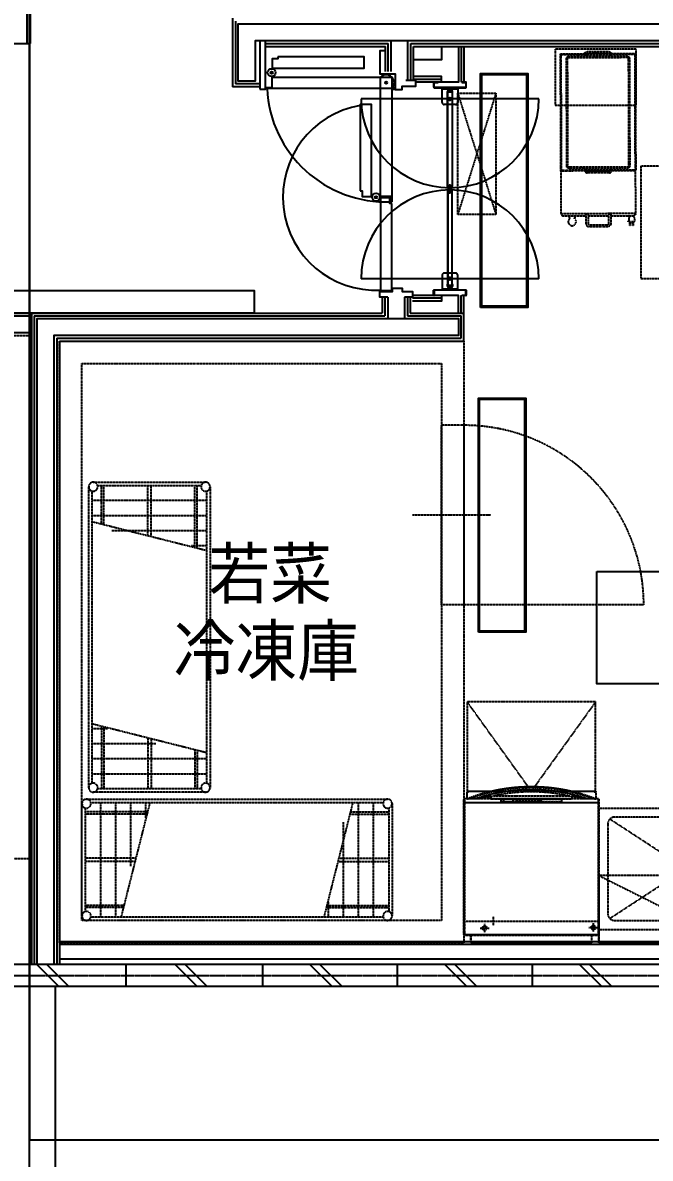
# Model space of a CAD drawing. Header units: millimetres. Extents: x 0 to 84100, y 0 to 59400.
# Drawn here: x 27934 to 30726, y 16761 to 21818 of the extents above; entities that cross this region are included whole.
import ezdxf
from ezdxf.enums import TextEntityAlignment as Align

# ---------------------------------------------------------------- set-up
doc = ezdxf.new("R2010")
doc.units = ezdxf.units.MM
doc.header["$LTSCALE"] = 0.2
doc.linetypes.add('CENTER', pattern=[50.8, 31.75, -6.35, 6.35, -6.35])
doc.linetypes.add('HIDDEN', pattern=[9.525, 6.35, -3.175])
doc.layers.get('Defpoints').update_dxf_attribs({"color": 5})
for name, color, linetype in [('A_什器', 9, 'HIDDEN'), ('A_室名', 8, 'Continuous'), ('A_建築', 8, 'Continuous')]:
    doc.layers.add(name, color=color, linetype=linetype)
doc.layers.add('A_通芯', color=8, linetype='CENTER', plot=False)
doc.styles.get("Standard").update_dxf_attribs({"font": 'simplex.shx', "width": 0.8, "bigfont": 'extfont2.shx'})

msp = doc.modelspace()

# ---------------------------------------------------------------- linework, layer by layer
at = {"layer": 'A_什器'}
for p, q in [((30663.76, 21700), (30303.76, 21700)), ((30303.76, 21700), (30303.76, 21450)), ((30663.76, 21450), (30663.76, 21700)), ((30326.94, 21679.22), (30433.43, 21679.55)), ((30328.6, 21157.2), (30326.94, 21679.22)), ((30329.95, 21676.24), (30433.44, 21676.56)), ((30331.59, 21160.22), (30329.95, 21676.24)), ((30353.49, 21660.81), (30354.99, 21663.31)), ((30353.5, 21657.8), (30353.49, 21660.81)), ((30355.02, 21178.8), (30353.5, 21657.8)), ((30354.99, 21663.31), (30356.48, 21665.31)), ((30356.48, 21665.31), (30358.98, 21667.32)), ((30358.5, 21659.83), (30360, 21661.83)), ((30358.5, 21657.82), (30358.5, 21659.83)), ((30360.02, 21178.81), (30358.5, 21657.82)), ((30358.98, 21667.32), (30361.98, 21667.83)), ((30360, 21661.83), (30361.49, 21662.83)), ((30361.49, 21662.83), (30363.49, 21662.83)), ((30361.98, 21667.83), (30363.47, 21667.83)), ((30363.47, 21667.83), (30623.45, 21668.66)), ((30363.49, 21662.83), (30623.47, 21663.66)), ((30433.43, 21681.06), (30434.91, 21683.57)), ((30433.44, 21678.06), (30433.43, 21681.06)), ((30433.47, 21668.06), (30433.44, 21678.06)), ((30434.91, 21683.57), (30436.42, 21685.57)), ((30436.42, 21685.57), (30438.91, 21687.57)), ((30439.42, 21681.58), (30438.43, 21680.07)), ((30438.43, 21680.07), (30438.44, 21678.07)), ((30438.43, 21679.57), (30547.92, 21679.92)), ((30438.44, 21678.07), (30438.47, 21668.07)), ((30438.44, 21676.58), (30548.43, 21676.93)), ((30438.91, 21687.57), (30441.9, 21688.09)), ((30441.43, 21682.58), (30439.42, 21681.58)), ((30443.42, 21683.09), (30441.43, 21682.58)), ((30441.9, 21688.09), (30443.41, 21688.09)), ((30543.39, 21688.41), (30443.41, 21688.09)), ((30543.41, 21683.41), (30443.42, 21683.09)), ((30543.39, 21688.41), (30545.89, 21687.91)), ((30544.9, 21683.41), (30543.41, 21683.41)), ((30546.41, 21682.41), (30544.9, 21683.41)), ((30545.89, 21687.91), (30548.4, 21686.93)), ((30547.92, 21680.42), (30546.41, 21682.41)), ((30548.42, 21678.42), (30547.92, 21680.42)), ((30548.4, 21686.93), (30550.9, 21684.93)), ((30548.46, 21668.42), (30548.42, 21678.42)), ((30550.9, 21684.93), (30552.4, 21682.93)), ((30552.4, 21682.93), (30552.92, 21679.93)), ((30552.92, 21679.93), (30659.9, 21680.27)), ((30552.92, 21679.93), (30553.42, 21678.44)), ((30553.42, 21678.44), (30553.46, 21668.44)), ((30553.43, 21676.94), (30656.92, 21677.27)), ((30623.45, 21668.66), (30625.95, 21668.17)), ((30623.47, 21663.66), (30625.47, 21663.16)), ((30625.47, 21663.16), (30626.96, 21662.18)), ((30625.95, 21668.17), (30628.44, 21667.18)), ((30626.96, 21662.18), (30627.97, 21660.68)), ((30627.97, 21660.68), (30628.47, 21658.67)), ((30628.44, 21667.18), (30630.95, 21665.19)), ((30628.47, 21658.67), (30629.99, 21179.67)), ((30630.95, 21665.19), (30632.46, 21663.19)), ((30632.46, 21663.19), (30632.98, 21660.2)), ((30632.98, 21660.2), (30633.47, 21658.69)), ((30633.47, 21658.69), (30634.99, 21179.69)), ((30656.92, 21677.27), (30658.56, 21161.25)), ((30659.9, 21680.27), (30661.56, 21158.26)), ((29869.43, 21503.88), (30039.43, 21503.88)), ((29869.43, 20963.88), (29869.43, 21503.88)), ((29869.43, 21503.88), (30039.43, 20963.88)), ((30039.43, 21503.88), (29869.43, 20963.88)), ((30039.43, 21503.88), (30039.43, 20963.88)), ((30303.76, 21450), (30663.76, 21450)), ((30435.09, 21157.54), (30328.6, 21157.2)), ((30329.7, 20968.72), (30329.1, 21157.2)), ((30435.08, 21160.54), (30331.59, 21160.22)), ((30355.03, 21177.29), (30355.02, 21178.8)), ((30355.54, 21174.79), (30355.03, 21177.29)), ((30357.04, 21172.29), (30355.54, 21174.79)), ((30359.55, 21170.31), (30357.04, 21172.29)), ((30362.05, 21169.31), (30359.55, 21170.31)), ((30360.03, 21177.3), (30360.02, 21178.81)), ((30361.04, 21175.31), (30360.03, 21177.3)), ((30363.04, 21174.31), (30361.04, 21175.31)), ((30365.06, 21168.83), (30362.05, 21169.31)), ((30365.04, 21173.83), (30363.04, 21174.31)), ((30625.02, 21174.65), (30365.04, 21173.83)), ((30625.04, 21169.65), (30365.06, 21168.83)), ((30435.05, 21169.05), (30435.08, 21159.05)), ((30435.08, 21159.05), (30435.09, 21156.55)), ((30435.09, 21156.55), (30436.6, 21153.55)), ((30436.6, 21153.55), (30438.11, 21151.56)), ((30438.11, 21151.56), (30440.62, 21150.06)), ((30440.09, 21159.06), (30440.05, 21169.07)), ((30550.07, 21160.91), (30440.08, 21160.56)), ((30440.09, 21157.56), (30440.09, 21159.06)), ((30549.57, 21157.9), (30440.09, 21157.56)), ((30441.09, 21155.56), (30440.09, 21157.56)), ((30440.62, 21150.06), (30443.61, 21149.07)), ((30443.1, 21154.58), (30441.09, 21155.56)), ((30445.1, 21154.08), (30443.1, 21154.58)), ((30443.61, 21149.07), (30445.12, 21149.08)), ((30545.09, 21154.4), (30445.1, 21154.08)), ((30545.1, 21149.4), (30445.12, 21149.08)), ((30546.58, 21154.9), (30545.09, 21154.4)), ((30545.1, 21149.4), (30547.6, 21149.91)), ((30548.09, 21155.9), (30546.58, 21154.9)), ((30547.6, 21149.91), (30550.1, 21150.91)), ((30549.58, 21157.42), (30548.09, 21155.9)), ((30550.07, 21159.41), (30549.58, 21157.42)), ((30550.04, 21169.41), (30550.07, 21159.41)), ((30550.1, 21150.91), (30552.59, 21152.91)), ((30552.59, 21152.91), (30554.08, 21155.42)), ((30554.08, 21155.42), (30554.58, 21157.92)), ((30554.58, 21157.92), (30555.07, 21159.43)), ((30661.56, 21158.26), (30554.58, 21157.92)), ((30555.07, 21159.43), (30555.04, 21169.43)), ((30658.56, 21161.25), (30555.07, 21160.93)), ((30626.51, 21175.15), (30625.02, 21174.65)), ((30626.03, 21169.66), (30625.04, 21169.65)), ((30629.03, 21170.66), (30626.03, 21169.66)), ((30628, 21176.16), (30626.51, 21175.15)), ((30629.51, 21177.66), (30628, 21176.16)), ((30631.52, 21172.17), (30629.03, 21170.66)), ((30629.99, 21179.67), (30629.51, 21177.66)), ((30633.01, 21174.18), (30631.52, 21172.17)), ((30634.51, 21177.18), (30633.01, 21174.18)), ((30634.99, 21179.69), (30634.51, 21177.18)), ((30661.67, 20969.77), (30661.07, 21158.26)), ((31084.03, 21178.28), (30684.03, 21178.28)), ((30684.03, 21178.28), (30684.03, 20678.28)), ((30039.43, 20963.88), (29869.43, 20963.88)), ((30330.7, 20968.72), (30329.7, 20968.72)), ((30330.72, 20964.22), (30330.7, 20968.72)), ((30330.72, 20964.22), (30331.23, 20961.72)), ((30331.23, 20961.72), (30332.73, 20959.73)), ((30332.73, 20959.73), (30335.23, 20958.23)), ((30335.2, 20968.23), (30656.17, 20969.25)), ((30335.23, 20958.23), (30338.73, 20957.25)), ((30338.73, 20957.25), (30340.74, 20957.26)), ((30340.24, 20957.25), (30441.23, 20957.57)), ((30361.8, 20936.31), (30361.31, 20932.32)), ((30363.28, 20939.82), (30361.8, 20936.31)), ((30365.27, 20942.83), (30363.28, 20939.82)), ((30370.24, 20953.84), (30365.24, 20953.83)), ((30365.24, 20953.83), (30365.25, 20948.83)), ((30365.25, 20948.83), (30367.25, 20948.83)), ((30367.77, 20945.34), (30365.27, 20942.83)), ((30367.25, 20948.83), (30367.77, 20945.34)), ((30370.23, 20957.35), (30370.24, 20953.84)), ((30386.72, 20957.4), (30386.74, 20953.89)), ((30391.74, 20953.91), (30386.74, 20953.89)), ((30390.26, 20948.9), (30389.26, 20945.41)), ((30392.27, 20942.42), (30389.26, 20945.41)), ((30390.26, 20948.9), (30391.75, 20948.91)), ((30391.75, 20948.91), (30391.74, 20953.91)), ((30394.28, 20939.42), (30392.27, 20942.42)), ((30395.8, 20935.93), (30394.28, 20939.42)), ((30441.69, 20965.08), (30441.21, 20963.06)), ((30441.35, 20920.07), (30441.21, 20963.06)), ((30444.19, 20966.08), (30441.69, 20965.08)), ((30447.19, 20966.09), (30444.19, 20966.08)), ((30449.2, 20964.6), (30447.19, 20966.09)), ((30450.21, 20963.09), (30449.2, 20964.6)), ((30450.21, 20963.09), (30450.34, 20920.1)), ((30450.22, 20957.6), (30541.21, 20957.89)), ((30541.2, 20963.38), (30541.69, 20964.89)), ((30541.33, 20920.39), (30541.2, 20963.38)), ((30541.69, 20964.89), (30543.69, 20966.39)), ((30543.69, 20966.39), (30546.69, 20966.4)), ((30546.69, 20966.4), (30549.18, 20965.42)), ((30549.18, 20965.42), (30550.19, 20963.41)), ((30550.19, 20963.41), (30550.33, 20920.41)), ((30550.21, 20957.92), (30651.2, 20958.24)), ((30630.76, 20936.68), (30628.77, 20935.67)), ((30631.7, 20957.68), (30630.7, 20958.18)), ((30631.23, 20948.68), (30630.74, 20944.67)), ((30630.74, 20944.67), (30630.76, 20936.68)), ((30633.71, 20955.18), (30631.23, 20948.68)), ((30632.21, 20957.68), (30631.7, 20957.68)), ((30632.21, 20957.68), (30633.2, 20957.68)), ((30633.2, 20957.68), (30633.7, 20956.68)), ((30633.7, 20956.68), (30633.71, 20955.18)), ((30652.69, 20958.25), (30650.7, 20958.24)), ((30652.2, 20956.23), (30652.7, 20957.24)), ((30652.2, 20955.24), (30652.2, 20956.23)), ((30652.2, 20955.24), (30654.72, 20948.75)), ((30655.7, 20959.25), (30652.69, 20958.25)), ((30652.7, 20957.24), (30653.7, 20957.75)), ((30654.69, 20957.75), (30653.7, 20957.75)), ((30655.2, 20958.25), (30654.69, 20957.75)), ((30654.72, 20948.75), (30655.74, 20944.75)), ((30655.7, 20958.74), (30655.2, 20958.25)), ((30658.19, 20960.76), (30655.7, 20959.25)), ((30655.74, 20944.75), (30655.77, 20936.76)), ((30655.77, 20936.76), (30657.26, 20935.76)), ((30659.68, 20962.77), (30658.19, 20960.76)), ((30660.68, 20965.27), (30659.68, 20962.77)), ((30660.66, 20969.77), (30661.67, 20969.77)), ((30660.68, 20965.27), (30660.66, 20969.77)), ((30361.31, 20932.32), (30361.32, 20928.81)), ((30361.32, 20928.81), (30362.34, 20924.82)), ((30362.34, 20924.82), (30363.84, 20921.82)), ((30363.84, 20921.82), (30366.35, 20918.84)), ((30366.35, 20918.84), (30369.37, 20916.35)), ((30369.37, 20916.35), (30372.86, 20914.85)), ((30372.86, 20914.85), (30376.37, 20913.87)), ((30376.37, 20913.87), (30380.37, 20913.88)), ((30380.37, 20913.88), (30383.87, 20914.89)), ((30383.87, 20914.89), (30387.36, 20916.4)), ((30387.36, 20916.4), (30390.35, 20918.41)), ((30390.35, 20918.41), (30392.84, 20921.41)), ((30392.84, 20921.41), (30394.83, 20924.92)), ((30394.83, 20924.92), (30395.82, 20928.43)), ((30396.3, 20931.93), (30395.8, 20935.93)), ((30395.82, 20928.43), (30396.3, 20931.93)), ((30441.35, 20920.07), (30441.85, 20917.07)), ((30441.85, 20917.07), (30442.86, 20914.57)), ((30442.86, 20914.57), (30445.37, 20912.08)), ((30445.37, 20912.08), (30448.37, 20910.59)), ((30448.37, 20910.59), (30451.87, 20909.6)), ((30450.34, 20920.1), (30450.85, 20919.11)), ((30450.85, 20919.11), (30452.85, 20918.11)), ((30451.87, 20909.6), (30454.88, 20909.12)), ((30452.85, 20918.11), (30454.85, 20918.12)), ((30454.85, 20918.12), (30536.84, 20918.38)), ((30536.87, 20909.38), (30454.88, 20909.12)), ((30538.34, 20918.38), (30536.84, 20918.38)), ((30539.37, 20909.88), (30536.87, 20909.38)), ((30540.33, 20919.39), (30538.34, 20918.38)), ((30542.86, 20910.89), (30539.37, 20909.88)), ((30541.33, 20920.39), (30540.33, 20919.39)), ((30545.86, 20912.4), (30542.86, 20910.89)), ((30548.35, 20914.9), (30545.86, 20912.4)), ((30549.84, 20917.41), (30548.35, 20914.9)), ((30550.33, 20920.41), (30549.84, 20917.41)), ((30628.77, 20935.67), (30628.28, 20935.16)), ((30628.28, 20935.16), (30628.28, 20934.66)), ((30628.29, 20931.67), (30628.28, 20934.66)), ((30635.78, 20931.69), (30628.29, 20931.67)), ((30635.83, 20914.69), (30635.78, 20931.69)), ((30637.34, 20914.7), (30635.83, 20914.69)), ((30648.78, 20931.73), (30637.29, 20931.7)), ((30637.29, 20931.7), (30637.34, 20914.7)), ((30648.84, 20914.74), (30648.78, 20931.73)), ((30650.33, 20914.74), (30648.84, 20914.74)), ((30657.78, 20931.76), (30650.28, 20931.74)), ((30650.28, 20931.74), (30650.33, 20914.74)), ((30657.26, 20935.76), (30657.77, 20935.26)), ((30657.77, 20935.26), (30657.77, 20934.75)), ((30657.77, 20934.75), (30657.78, 20931.76)), ((30684.03, 20678.28), (31084.03, 20678.28)), ((29797.3, 19225), (29797.3, 20025)), ((29897.31, 20025), (29797.3, 20025)), ((29897.3, 20025), (29897.3, 19225)), ((29897.31, 20025), (29897.31, 19225)), ((28227.13, 18408.35), (28227.13, 19751.35)), ((28242.13, 18430.71), (28242.13, 19731.98)), ((28247.13, 19771.35), (28747.13, 19771.35)), ((28266.5, 19756.35), (28727.77, 19756.35)), ((28284.28, 19583.63), (28284.28, 19756.35)), ((28294.28, 19580.61), (28294.28, 19756.35)), ((28489.63, 19534.34), (28489.63, 19756.35)), ((28504.63, 19529.82), (28504.63, 19756.35)), ((28699.98, 19483.55), (28699.98, 19756.35)), ((28709.98, 19480.53), (28709.98, 19756.35)), ((28752.13, 19731.98), (28752.13, 18430.71)), ((28767.13, 19751.35), (28767.13, 18408.35)), ((28752.13, 19689.35), (28242.13, 19689.35)), ((28752.13, 19622.35), (28242.13, 19622.35)), ((29668.44, 19626.26), (30016.87, 19626.26)), ((29668.45, 19626.26), (30016.89, 19626.26)), ((28242.13, 19596.35), (28752.13, 19467.81)), ((28752.13, 19555.35), (28330.02, 19555.35)), ((28752.13, 19488.35), (28684.08, 19488.35)), ((30697.31, 19225), (29797.3, 19225)), ((30482.8, 18793), (29911.8, 18793)), ((29911.8, 18793), (29911.8, 18396)), ((30197.3, 18396), (29911.8, 18793)), ((30482.8, 18793), (30197.3, 18396)), ((30482.8, 18396), (30482.8, 18793)), ((28752.13, 18566.35), (28242.13, 18694.88)), ((28242.13, 18674.35), (28310.19, 18674.35)), ((28284.28, 18682.16), (28284.28, 18406.35)), ((28294.28, 18679.15), (28294.28, 18406.35)), ((28489.63, 18632.88), (28489.63, 18406.35)), ((28504.63, 18628.35), (28504.63, 18406.35)), ((28242.13, 18607.35), (28526.25, 18607.35)), ((28699.98, 18582.08), (28699.98, 18406.35)), ((28709.98, 18579.06), (28709.98, 18406.35)), ((28242.13, 18540.35), (28752.13, 18540.35)), ((28242.13, 18473.35), (28752.13, 18473.35)), ((28214.3, 18360), (29557.3, 18360)), ((28747.13, 18391.35), (28247.13, 18391.35)), ((28727.77, 18406.35), (28266.5, 18406.35)), ((29897.3, 18344.07), (29897.3, 18360.25)), ((29897.3, 18344.07), (29897.3, 18360.25)), ((29898.72, 18361.46), (29898.73, 18361.46)), ((29898.72, 18361.46), (29898.73, 18361.46)), ((29898.73, 18361.46), (29898.81, 18361.5)), ((29898.73, 18361.46), (29898.81, 18361.5)), ((29898.81, 18361.5), (29898.9, 18361.45)), ((30495.79, 18361.5), (29898.81, 18361.5)), ((29898.81, 18361.5), (29898.9, 18361.45)), ((29910.9, 18361.5), (29898.81, 18361.5)), ((30495.7, 18361.45), (29898.9, 18361.45)), ((29898.9, 18361.45), (29898.9, 18345.67)), ((29910.9, 18394.05), (29910.9, 18394.03)), ((29910.9, 18388.29), (29910.9, 18394.03)), ((29910.9, 18388.29), (29910.9, 18394.03)), ((29910.9, 18388.29), (29912.9, 18388.29)), ((29910.9, 18361.73), (29910.9, 18388.29)), ((29910.9, 18361.5), (29910.9, 18388.29)), ((29910.9, 18361.73), (29915.8, 18361.73)), ((29910.9, 18361.5), (29910.9, 18361.73)), ((29911.8, 18396), (30482.8, 18396)), ((29912.85, 18388.31), (29912.57, 18388.29)), ((29912.85, 18395.86), (29912.85, 18396)), ((29912.85, 18396), (30025.78, 18396)), ((29912.85, 18396), (30025.78, 18396)), ((29912.85, 18395.86), (29912.85, 18388.31)), ((29912.85, 18395.86), (30025.17, 18395.86)), ((29912.9, 18388.31), (29912.85, 18388.31)), ((29912.9, 18388.29), (29912.9, 18388.31)), ((29915.8, 18362.05), (29915.8, 18363.09)), ((29915.8, 18362.05), (29915.8, 18361.5)), ((30005.95, 18371.99), (30005.74, 18371.95)), ((30005.74, 18371.96), (30005.74, 18371.96)), ((30005.74, 18371.96), (30005.74, 18371.96)), ((30005.81, 18371.71), (30005.81, 18361.5)), ((30006.69, 18372.13), (30005.95, 18371.99)), ((30007.42, 18372.23), (30006.69, 18372.13)), ((30008.15, 18372.3), (30007.42, 18372.23)), ((30008.88, 18372.35), (30008.15, 18372.3)), ((30009.6, 18372.36), (30008.88, 18372.35)), ((30010.32, 18372.35), (30009.6, 18372.36)), ((30011.01, 18372.32), (30010.32, 18372.35)), ((30011.69, 18372.26), (30011.01, 18372.32)), ((30012.33, 18372.19), (30011.69, 18372.26)), ((30012.94, 18372.1), (30012.33, 18372.19)), ((30013.51, 18372), (30012.94, 18372.1)), ((30014.05, 18371.89), (30013.51, 18372)), ((30014.54, 18371.78), (30014.05, 18371.89)), ((30015, 18371.67), (30014.54, 18371.78)), ((30015.4, 18371.56), (30015, 18371.67)), ((30015.75, 18371.45), (30015.4, 18371.56)), ((30016.05, 18371.35), (30015.75, 18371.45)), ((30016.31, 18371.26), (30016.05, 18371.35)), ((30016.49, 18371.18), (30016.31, 18371.26)), ((30016.66, 18371.09), (30016.49, 18371.18)), ((30016.74, 18371.05), (30016.66, 18371.09)), ((30016.79, 18371), (30016.74, 18371.05)), ((30016.83, 18370.95), (30016.79, 18371)), ((30016.86, 18370.87), (30016.83, 18370.95)), ((30016.86, 18370.8), (30016.86, 18370.87)), ((30016.87, 18370.8), (30016.87, 18361.5)), ((30016.87, 18361.73), (30377.73, 18361.73)), ((30031.17, 18374.4), (30363.43, 18374.4)), ((30061.46, 18359.49), (30061.43, 18359.36)), ((30061.43, 18359.36), (30061.43, 18347.44)), ((30061.55, 18359.62), (30061.46, 18359.49)), ((30061.71, 18359.74), (30061.55, 18359.62)), ((30061.93, 18359.86), (30061.71, 18359.74)), ((30062.2, 18359.97), (30061.93, 18359.86)), ((30062.53, 18360.07), (30062.2, 18359.97)), ((30062.24, 18359), (30062.2, 18358.88)), ((30062.2, 18358.88), (30062.2, 18346.95)), ((30062.35, 18359.12), (30062.24, 18359)), ((30062.53, 18359.24), (30062.35, 18359.12)), ((30062.9, 18360.17), (30062.53, 18360.07)), ((30062.77, 18359.36), (30062.53, 18359.24)), ((30063.08, 18359.46), (30062.77, 18359.36)), ((30063.33, 18360.25), (30062.9, 18360.17)), ((30062.97, 18358.39), (30063.01, 18358.5)), ((30062.97, 18346.67), (30062.97, 18358.39)), ((30063.01, 18358.5), (30063.05, 18358.55)), ((30063.05, 18358.9), (30063.08, 18359.02)), ((30063.05, 18346.98), (30063.05, 18358.9)), ((30063.45, 18359.56), (30063.08, 18359.46)), ((30063.08, 18359.02), (30063.19, 18359.13)), ((30063.19, 18359.13), (30063.36, 18359.23)), ((30063.79, 18360.32), (30063.33, 18360.25)), ((30063.36, 18359.23), (30063.6, 18359.33)), ((30063.87, 18359.64), (30063.45, 18359.56)), ((30063.6, 18359.33), (30063.9, 18359.42)), ((30064.28, 18360.39), (30063.79, 18360.32)), ((30064.34, 18359.71), (30063.87, 18359.64)), ((30063.9, 18359.42), (30064.25, 18359.5)), ((30064.25, 18359.5), (30064.65, 18359.57)), ((30064.81, 18360.43), (30064.28, 18360.39)), ((30064.84, 18359.76), (30064.34, 18359.71)), ((30064.65, 18359.57), (30065.09, 18359.62)), ((30065.35, 18360.47), (30064.81, 18360.43)), ((30065.37, 18359.8), (30064.84, 18359.76)), ((30065.09, 18359.62), (30065.56, 18359.66)), ((30065.91, 18360.49), (30065.35, 18360.47)), ((30065.92, 18359.83), (30065.37, 18359.8)), ((30065.56, 18359.66), (30066.05, 18359.68)), ((30066.48, 18360.5), (30065.91, 18360.49)), ((30066.48, 18359.84), (30065.92, 18359.83)), ((30066.05, 18359.68), (30066.55, 18359.69)), ((30066.48, 18359.84), (30066.48, 18360.5)), ((30328.13, 18360.5), (30066.48, 18360.5)), ((30066.48, 18359.84), (30066.48, 18359.69)), ((30328.13, 18359.84), (30066.48, 18359.84)), ((30066.55, 18359.69), (30328.05, 18359.69)), ((30072.43, 18357.54), (30072.4, 18357.45)), ((30072.4, 18357.45), (30072.4, 18348.43)), ((30072.46, 18357.57), (30072.43, 18357.54)), ((30073.11, 18357.74), (30073.11, 18348.72)), ((30074.6, 18358.1), (30074.6, 18358.08)), ((30114.7, 18358.1), (30074.6, 18358.1)), ((30114.7, 18358.08), (30074.6, 18358.08)), ((30114.7, 18358.08), (30114.7, 18358.1)), ((30116.18, 18348.72), (30116.18, 18357.74)), ((30116.86, 18357.54), (30116.83, 18357.57)), ((30116.9, 18357.45), (30116.86, 18357.54)), ((30116.9, 18348.43), (30116.9, 18357.45)), ((30131.44, 18348.33), (30131.44, 18357.55)), ((30131.63, 18357.41), (30131.81, 18356.77)), ((30131.63, 18357.41), (30131.63, 18348.19)), ((30133.15, 18357.94), (30133.15, 18357.75)), ((30133.15, 18357.94), (30239.15, 18357.94)), ((30239.15, 18357.75), (30133.15, 18357.75)), ((30133.15, 18357.75), (30133.15, 18357.08)), ((30133.15, 18357.08), (30239.15, 18357.08)), ((30239.15, 18357.94), (30239.15, 18357.75)), ((30239.15, 18357.75), (30239.15, 18357.08)), ((30240.66, 18357.41), (30240.49, 18356.77)), ((30240.66, 18348.19), (30240.66, 18357.41)), ((30240.85, 18357.55), (30240.85, 18348.33)), ((30328.05, 18359.69), (30328.54, 18359.68)), ((30328.69, 18360.49), (30328.13, 18360.5)), ((30328.13, 18360.5), (30328.13, 18359.84)), ((30328.68, 18359.83), (30328.13, 18359.84)), ((30328.13, 18359.84), (30328.13, 18359.69)), ((30328.54, 18359.68), (30329.03, 18359.66)), ((30329.23, 18359.8), (30328.68, 18359.83)), ((30329.25, 18360.47), (30328.69, 18360.49)), ((30329.03, 18359.66), (30329.5, 18359.62)), ((30329.76, 18359.76), (30329.23, 18359.8)), ((30329.79, 18360.43), (30329.25, 18360.47)), ((30329.5, 18359.62), (30329.94, 18359.57)), ((30330.26, 18359.71), (30329.76, 18359.76)), ((30330.32, 18360.39), (30329.79, 18360.43)), ((30329.94, 18359.57), (30330.34, 18359.5)), ((30330.73, 18359.64), (30330.26, 18359.71)), ((30330.81, 18360.32), (30330.32, 18360.39)), ((30330.34, 18359.5), (30330.69, 18359.42)), ((30330.69, 18359.42), (30330.99, 18359.33)), ((30331.15, 18359.56), (30330.73, 18359.64)), ((30331.27, 18360.25), (30330.81, 18360.32)), ((30330.99, 18359.33), (30331.23, 18359.23)), ((30331.52, 18359.46), (30331.15, 18359.56)), ((30331.23, 18359.23), (30331.4, 18359.13)), ((30331.7, 18360.17), (30331.27, 18360.25)), ((30331.4, 18359.13), (30331.51, 18359.02)), ((30331.51, 18359.02), (30331.55, 18358.9)), ((30331.83, 18359.36), (30331.52, 18359.46)), ((30331.55, 18358.9), (30331.55, 18346.98)), ((30331.55, 18358.55), (30331.59, 18358.5)), ((30331.59, 18358.5), (30331.63, 18358.39)), ((30331.63, 18358.39), (30331.63, 18346.67)), ((30332.07, 18360.07), (30331.7, 18360.17)), ((30332.08, 18359.24), (30331.83, 18359.36)), ((30332.4, 18359.97), (30332.07, 18360.07)), ((30332.25, 18359.12), (30332.08, 18359.24)), ((30332.36, 18359), (30332.25, 18359.12)), ((30332.4, 18358.88), (30332.36, 18359)), ((30332.68, 18359.86), (30332.4, 18359.97)), ((30332.4, 18346.95), (30332.4, 18358.88)), ((30332.89, 18359.74), (30332.68, 18359.86)), ((30333.05, 18359.62), (30332.89, 18359.74)), ((30333.14, 18359.49), (30333.05, 18359.62)), ((30333.18, 18359.36), (30333.14, 18359.49)), ((30333.18, 18347.44), (30333.18, 18359.36)), ((30368.82, 18396), (30481.75, 18396)), ((30368.82, 18396), (30481.75, 18396)), ((30369.43, 18395.86), (30481.75, 18395.86)), ((30377.73, 18370.8), (30377.73, 18361.5)), ((30377.77, 18370.95), (30377.74, 18370.86)), ((30377.74, 18370.86), (30377.74, 18370.8)), ((30377.82, 18371.01), (30377.77, 18370.95)), ((30377.9, 18371.07), (30377.82, 18371.01)), ((30378.03, 18371.14), (30377.9, 18371.07)), ((30378.21, 18371.22), (30378.03, 18371.14)), ((30378.44, 18371.31), (30378.21, 18371.22)), ((30378.72, 18371.41), (30378.44, 18371.31)), ((30379.05, 18371.51), (30378.72, 18371.41)), ((30379.44, 18371.62), (30379.05, 18371.51)), ((30379.87, 18371.74), (30379.44, 18371.62)), ((30380.34, 18371.85), (30379.87, 18371.74)), ((30380.85, 18371.95), (30380.34, 18371.85)), ((30381.4, 18372.06), (30380.85, 18371.95)), ((30381.99, 18372.15), (30381.4, 18372.06)), ((30382.61, 18372.23), (30381.99, 18372.15)), ((30383.27, 18372.29), (30382.61, 18372.23)), ((30383.94, 18372.34), (30383.27, 18372.29)), ((30384.63, 18372.36), (30383.94, 18372.34)), ((30385.33, 18372.36), (30384.63, 18372.36)), ((30386.03, 18372.33), (30385.33, 18372.36)), ((30386.75, 18372.28), (30386.03, 18372.33)), ((30387.49, 18372.19), (30386.75, 18372.28)), ((30388.25, 18372.07), (30387.49, 18372.19)), ((30388.86, 18371.95), (30388.25, 18372.07)), ((30388.79, 18371.71), (30388.79, 18361.5)), ((30388.86, 18371.96), (30388.86, 18371.96)), ((30388.86, 18371.96), (30388.86, 18371.96)), ((30478.8, 18362.05), (30478.8, 18363.09)), ((30478.8, 18361.5), (30478.8, 18362.05)), ((30478.8, 18361.73), (30483.7, 18361.73)), ((30481.7, 18388.31), (30481.7, 18388.29)), ((30481.75, 18388.31), (30481.7, 18388.31)), ((30481.7, 18388.29), (30483.7, 18388.29)), ((30481.75, 18396), (30481.75, 18395.86)), ((30481.75, 18388.31), (30481.75, 18395.86)), ((30482.03, 18388.29), (30481.75, 18388.31)), ((30483.7, 18394.03), (30483.7, 18394.05)), ((30483.7, 18394.03), (30483.7, 18388.29)), ((30483.7, 18394.03), (30483.7, 18388.29)), ((30483.7, 18388.29), (30483.7, 18361.73)), ((30483.7, 18388.29), (30483.7, 18361.73)), ((30483.7, 18361.73), (30483.7, 18361.5)), ((30483.7, 18361.73), (30483.7, 18361.5)), ((30495.79, 18361.5), (30483.7, 18361.5)), ((30495.7, 18361.45), (30495.79, 18361.5)), ((30495.7, 18361.45), (30495.79, 18361.5)), ((30495.7, 18345.67), (30495.7, 18361.45)), ((30495.79, 18361.5), (30495.88, 18361.46)), ((30495.79, 18361.5), (30495.88, 18361.46)), ((30495.88, 18361.46), (30495.89, 18361.44)), ((30495.88, 18361.46), (30495.89, 18361.44)), ((30497.3, 18360.25), (30497.3, 18344.14)), ((30497.3, 18360.25), (30497.3, 18344.14)), ((28197.3, 17840), (28197.3, 18340)), ((28212.3, 17859.36), (28212.3, 18320.64)), ((28236.66, 18345), (29537.93, 18345)), ((28279.3, 18345), (28279.3, 17835)), ((28346.3, 18345), (28346.3, 17835)), ((28372.3, 17835), (28500.83, 18345)), ((28413.3, 18345), (28413.3, 18060.89)), ((28480.3, 18345), (28480.3, 18276.94)), ((29402.3, 18345), (29273.76, 17835)), ((29428.3, 17835), (29428.3, 18345)), ((29495.3, 17835), (29495.3, 18345)), ((29562.3, 18320.64), (29562.3, 17859.36)), ((29577.3, 18340), (29577.3, 17840)), ((29898.1, 18344.13), (29897.3, 18344.13)), ((29897.3, 17757.4), (29897.3, 18344.13)), ((29897.3, 17757.4), (29897.3, 18344.13)), ((29898.1, 18344.07), (29898.1, 18344.49)), ((29898.23, 18344.49), (29898.9, 18344.49)), ((29898.9, 18343.77), (29898.9, 18345.67)), ((29898.9, 18345.67), (30495.7, 18345.67)), ((29898.9, 18343.77), (29898.9, 17757.4)), ((30495.7, 18343.77), (29898.9, 18343.77)), ((30061.43, 18347.44), (30061.46, 18347.31)), ((30061.46, 18347.31), (30061.55, 18347.19)), ((30061.55, 18347.19), (30061.71, 18347.06)), ((30061.71, 18347.06), (30061.93, 18346.95)), ((30061.93, 18346.95), (30062.2, 18346.84)), ((30062.2, 18346.84), (30062.53, 18346.73)), ((30062.53, 18346.73), (30062.9, 18346.64)), ((30062.9, 18346.64), (30063.33, 18346.55)), ((30063.08, 18346.87), (30063.05, 18346.98)), ((30063.05, 18346.79), (30063.05, 18346.98)), ((30063.08, 18346.67), (30063.05, 18346.79)), ((30063.19, 18346.76), (30063.08, 18346.87)), ((30063.12, 18346.63), (30063.08, 18346.67)), ((30063.36, 18346.65), (30063.19, 18346.76)), ((30063.33, 18346.55), (30063.79, 18346.48)), ((30063.6, 18346.56), (30063.36, 18346.65)), ((30063.75, 18346.51), (30063.6, 18346.56)), ((30063.79, 18346.48), (30064.28, 18346.42)), ((30064.28, 18346.42), (30064.81, 18346.37)), ((30064.81, 18346.37), (30065.35, 18346.33)), ((30065.35, 18346.33), (30065.91, 18346.31)), ((30065.91, 18346.31), (30066.48, 18346.3)), ((30066.48, 18346.33), (30066.48, 18346.3)), ((30328.13, 18346.33), (30066.48, 18346.33)), ((30066.48, 18346.3), (30328.13, 18346.3)), ((30074.6, 18347.94), (30074.6, 18348.39)), ((30074.6, 18348.39), (30114.7, 18348.39)), ((30074.6, 18347.94), (30114.7, 18347.94)), ((30114.7, 18348.39), (30114.7, 18347.94)), ((30131.81, 18348.11), (30131.81, 18356.77)), ((30133.15, 18347.95), (30133.15, 18347.95)), ((30239.15, 18347.95), (30133.15, 18347.95)), ((30239.15, 18347.95), (30133.15, 18347.95)), ((30239.22, 18347.95), (30239.15, 18347.95)), ((30239.15, 18347.95), (30239.15, 18347.95)), ((30239.51, 18347.96), (30239.22, 18347.95)), ((30239.79, 18347.98), (30239.51, 18347.96)), ((30240.05, 18348.01), (30239.79, 18347.98)), ((30240.27, 18348.05), (30240.05, 18348.01)), ((30240.45, 18348.09), (30240.27, 18348.05)), ((30240.57, 18348.14), (30240.45, 18348.09)), ((30240.49, 18356.77), (30240.49, 18348.11)), ((30240.64, 18348.17), (30240.57, 18348.14)), ((30240.67, 18348.19), (30240.64, 18348.17)), ((30240.67, 18348.19), (30240.67, 18348.19)), ((30328.13, 18346.3), (30328.13, 18346.33)), ((30328.13, 18346.3), (30328.69, 18346.31)), ((30328.69, 18346.31), (30329.25, 18346.33)), ((30329.25, 18346.33), (30329.79, 18346.37)), ((30329.79, 18346.37), (30330.32, 18346.42)), ((30330.32, 18346.42), (30330.81, 18346.48)), ((30330.81, 18346.48), (30331.27, 18346.55)), ((30330.99, 18346.56), (30330.84, 18346.51)), ((30331.23, 18346.65), (30330.99, 18346.56)), ((30331.4, 18346.76), (30331.23, 18346.65)), ((30331.27, 18346.55), (30331.7, 18346.64)), ((30331.51, 18346.87), (30331.4, 18346.76)), ((30331.51, 18346.67), (30331.47, 18346.63)), ((30331.55, 18346.98), (30331.51, 18346.87)), ((30331.55, 18346.79), (30331.51, 18346.67)), ((30331.55, 18346.79), (30331.55, 18346.98)), ((30331.7, 18346.64), (30332.07, 18346.73)), ((30332.07, 18346.73), (30332.4, 18346.84)), ((30332.4, 18346.84), (30332.68, 18346.95)), ((30332.68, 18346.95), (30332.89, 18347.06)), ((30332.89, 18347.06), (30333.05, 18347.19)), ((30333.05, 18347.19), (30333.14, 18347.31)), ((30333.14, 18347.31), (30333.18, 18347.44)), ((30495.7, 18345.67), (30495.7, 18343.77)), ((30495.7, 18344.49), (30496.37, 18344.49)), ((30495.7, 17757.4), (30495.7, 18343.77)), ((30496.5, 18344.13), (30497.3, 18344.13)), ((30496.5, 18344.13), (30496.5, 18344.07)), ((30497.3, 18344.13), (30497.3, 17757.4)), ((30497.3, 18344.13), (30497.3, 17757.4)), ((30497.3, 18320), (31697.3, 18320)), ((30497.3, 17720), (30497.3, 18320)), ((28488.11, 18302.85), (28212.3, 18302.85)), ((28485.1, 18292.85), (28212.3, 18292.85)), ((29361.3, 17835), (29361.3, 18257.11)), ((29386.56, 18292.85), (29562.3, 18292.85)), ((29389.58, 18302.85), (29562.3, 18302.85)), ((31223.51, 17828.79), (30546.09, 18271.21)), ((30546.09, 17828.79), (31223.51, 18271.21)), ((31202.3, 18280), (30567.3, 18280)), ((30537.3, 18250), (30537.3, 17850)), ((28438.83, 18097.5), (28212.3, 18097.5)), ((28434.3, 18082.5), (28212.3, 18082.5)), ((29335.77, 18082.5), (29562.3, 18082.5)), ((29340.29, 18097.5), (29562.3, 18097.5)), ((30497.3, 18020), (31097.3, 17720)), ((31097.3, 18020), (30497.3, 18020)), ((30497.3, 18020), (30497.3, 17720)), ((29294.3, 17835), (29294.3, 17903.06)), ((28388.03, 17887.15), (28212.3, 17887.15)), ((28385.02, 17877.15), (28212.3, 17877.15)), ((29286.48, 17877.15), (29562.3, 17877.15)), ((29289.5, 17887.15), (29562.3, 17887.15)), ((29557.3, 17820), (28214.3, 17820)), ((29537.93, 17835), (28236.66, 17835)), ((29897.3, 17817), (30497.3, 17817)), ((29989.4, 17765.5), (29989.4, 17805.5)), ((30028.4, 17796.8), (30028.4, 17837.2)), ((30472.9, 17808), (30472.9, 17768)), ((30567.3, 17820), (31202.3, 17820)), ((29897.3, 17757.4), (29898.9, 17757.4)), ((29898.59, 17756.83), (29898.28, 17756.92)), ((29898.94, 17756.75), (29898.59, 17756.83)), ((29898.9, 17757.4), (30495.7, 17757.4)), ((29898.9, 17756.6), (29898.95, 17756.6)), ((29898.9, 17756.6), (29898.9, 17755.8)), ((29898.9, 17755.8), (29899.04, 17755.8)), ((29898.9, 17755.8), (29899.04, 17755.8)), ((30495.56, 17755.8), (29899.04, 17755.8)), ((29899.78, 17755.8), (29899.04, 17755.8)), ((29899.75, 17755.44), (29899.78, 17755.8)), ((29899.75, 17755.44), (29899.78, 17755.8)), ((29901.74, 17755.26), (29899.75, 17755.44)), ((29901.74, 17755.26), (29899.75, 17755.44)), ((29901.79, 17755.8), (29901.74, 17755.26)), ((29904.68, 17755.01), (29901.74, 17755.26)), ((29904.68, 17755.01), (29901.74, 17755.26)), ((29904.75, 17755.8), (29904.68, 17755.01)), ((29904.85, 17755.8), (29904.85, 17755)), ((29904.85, 17755), (29928.9, 17755)), ((29904.85, 17755), (29927.15, 17755)), ((29928.3, 17721.95), (29928.3, 17753.85)), ((29928.3, 17753.85), (29929.1, 17753.85)), ((29928.3, 17721.95), (29928.3, 17753.85)), ((29928.9, 17755.8), (29928.9, 17755)), ((29929.1, 17755.8), (29929.1, 17755)), ((29929.1, 17755), (29929.1, 17753.85)), ((29929.1, 17755), (30465.5, 17755)), ((29929.1, 17721.95), (29929.1, 17753.85)), ((29929.1, 17721.95), (29929.1, 17753.85)), ((29929.1, 17753.85), (30465.5, 17753.85)), ((29969.4, 17785.5), (30009.4, 17785.5)), ((30452.9, 17788), (30492.9, 17788)), ((30465.5, 17755.8), (30465.5, 17755)), ((30465.5, 17753.85), (30465.5, 17755)), ((30465.5, 17721.95), (30465.5, 17753.85)), ((30466.3, 17753.85), (30465.5, 17753.85)), ((30465.5, 17721.95), (30465.5, 17753.85)), ((30465.7, 17755), (30465.7, 17755.8)), ((30465.7, 17755), (30489.75, 17755)), ((30466.3, 17721.95), (30466.3, 17753.85)), ((30466.3, 17721.95), (30466.3, 17753.85)), ((30467.45, 17755), (30489.75, 17755)), ((30489.75, 17755.8), (30489.75, 17755)), ((30489.85, 17755.8), (30489.92, 17755.01)), ((30492.86, 17755.26), (30489.92, 17755.01)), ((30492.86, 17755.26), (30489.92, 17755.01)), ((30492.86, 17755.26), (30492.81, 17755.8)), ((30494.85, 17755.44), (30492.86, 17755.26)), ((30494.85, 17755.44), (30492.86, 17755.26)), ((30494.82, 17755.8), (30494.85, 17755.44)), ((30494.82, 17755.8), (30494.85, 17755.44)), ((30495.56, 17755.8), (30494.82, 17755.8)), ((30495.56, 17755.8), (30495.7, 17755.8)), ((30495.56, 17755.8), (30495.7, 17755.8)), ((30495.65, 17756.6), (30495.7, 17756.6)), ((30495.71, 17756.75), (30495.66, 17756.74)), ((30495.7, 17757.4), (30497.3, 17757.4)), ((30495.7, 17756.6), (30495.7, 17755.8)), ((30496.32, 17756.91), (30495.71, 17756.75)), ((30497.3, 17780), (31697.3, 17780)), ((29928.3, 17721.95), (29929.1, 17721.95)), ((29929.1, 17721.95), (29929.19, 17721.5)), ((30465.5, 17721.95), (29929.1, 17721.95)), ((29929.19, 17721.5), (29929.38, 17721.23)), ((30464.35, 17720), (29930.25, 17720)), ((30464.35, 17720), (29930.25, 17720)), ((30465.21, 17721.2), (30465.42, 17721.53)), ((30465.42, 17721.53), (30465.5, 17721.95)), ((30466.3, 17721.95), (30465.5, 17721.95)), ((30497.3, 17720), (31097.3, 17720)), ((31697.3, 17720), (30497.3, 17720))]:
    msp.add_line(p, q, dxfattribs=at)
at = {"layer": 'A_什器', "linetype": 'Continuous'}
for points in [[(25363.4, 20525), (25363.4, 20625.26), (28963.4, 20625.26), (28963.4, 20525)], [(30489, 19374.18), (31489, 19374.18), (31489, 18874.18), (30489, 18874.18)]]:
    msp.add_lwpolyline(points, close=True, dxfattribs=at)
at = {"layer": 'A_什器'}
for points in [[(26792.3, 20425), (27972.3, 20425), (27972.3, 18095), (26792.3, 18095)], [(28097.3, 20400), (29897.3, 20400), (29897.3, 17720), (28097.3, 17720)], [(28197.3, 20300), (29797.3, 20300), (29797.3, 17820), (28197.3, 17820)]]:
    msp.add_lwpolyline(points, close=True, dxfattribs=at)
for centre in [(29989.4, 17785.5), (30472.9, 17788)]:
    msp.add_circle(centre, 10, dxfattribs=at)
for centre, radius, start, end in [((29897.31, 19225), 800, 0, 90), ((28247.13, 19751.35), 20, 180, 90), ((28247.13, 19751.35), 20, 90, 180), ((28747.13, 19751.35), 20, 90, 0), ((28747.13, 19751.35), 20, 0, 90), ((28247.13, 18411.35), 20, 270, 180), ((28247.13, 18411.35), 20, 180, 270), ((28747.13, 18411.35), 20, 0, 270), ((28747.13, 18411.35), 20, 270, 0), ((30197.3, 17622.54), 792.25, 69.18681, 110.81319), ((30197.3, 17622.54), 791.28, 69.16041, 110.83959), ((30197.3, 17622.54), 788.8, 69.52473, 110.47527), ((30197.3, 17622.54), 792.25, 77.49651, 102.50349), ((28217.3, 18340), 20, 90, 180), ((28217.3, 18340), 20, 180, 90), ((29557.3, 18340), 20, 90, 0), ((29557.3, 18340), 20, 0, 90), ((29898.62, 18360.16), 1.32, 77.79519, 176.2285), ((29898.62, 18360.16), 1.32, 77.79519, 176.2285), ((29912.85, 18394.05), 1.95, 90, 180), ((29912.85, 18394.05), 1.95, 90, 180), ((29912.8, 18393.96), 1.9, 88.49532, 177.98946), ((30197.3, 17622.54), 779.59, 71.42173, 108.57827), ((30197.3, 17622.54), 779.43, 71.45516, 108.54484), ((30241.81, 17231.9), 1164.24, 101.69889, 104.01035), ((30231.02, 17281.82), 1112.92, 101.67513, 104.03797), ((30004.97, 18371.61), 0.846, 7.33104, 24.65281), ((30009.93, 18354.18), 18.01, 67.34692, 103.23472), ((30197.3, 17622.54), 770, 76.43714, 103.56373), ((30061.43, 18358.51), 0.851, 25.31895, 90.34511), ((30062.97, 18359.24), 0.851, 205.31895, 270.34511), ((30073.11, 18356.73), 1.01, 89.87188, 134.64839), ((30074.25, 18354.99), 3.13, 83.56601, 124.80569), ((30074.24, 18356.18), 1.93, 79.49554, 125.85989), ((30114.99, 18354.74), 3.38, 57.25139, 95.03711), ((30115.05, 18356.18), 1.93, 54.14011, 100.50446), ((30116.18, 18356.73), 1.01, 45.35161, 90.12812), ((30132.74, 18355.75), 2.22, 79.49554, 125.85989), ((30131.44, 18357.35), 0.199, 15.95018, 90.48179), ((30132.79, 18355.81), 1.97, 79.49554, 125.85989), ((30132.83, 18355.36), 1.74, 79.49554, 125.85989), ((30239.55, 18355.75), 2.22, 54.14011, 100.50446), ((30239.51, 18355.81), 1.97, 54.14011, 100.50446), ((30239.46, 18355.36), 1.74, 54.14011, 100.50446), ((30240.85, 18357.35), 0.199, 89.51821, 164.04982), ((30331.63, 18359.24), 0.851, 269.65489, 334.68105), ((30333.17, 18358.51), 0.851, 89.65489, 154.68105), ((30384.72, 18353.57), 18.59, 77.34008, 112.07828), ((30389.63, 18371.61), 0.846, 155.34788, 172.66859), ((30155.95, 17247.7), 1147.88, 76.00428, 78.29635), ((30154.61, 17240.06), 1155.87, 75.97971, 78.30755), ((30481.75, 18394.05), 1.95, 0, 90), ((30481.75, 18394.05), 1.95, 0, 90), ((30481.8, 18393.96), 1.9, 2.01054, 91.50468), ((30495.98, 18360.16), 1.33, 3.88178, 102.09452), ((30495.98, 18360.16), 1.33, 3.88178, 102.09452), ((29899, 18347.94), 4.17, 245.95953, 268.63429), ((29898.9, 18344.08), 1.59, 90.1355, 178.10145), ((29899.03, 18345.12), 1.35, 226.77159, 264.69358), ((29898.92, 18344.09), 0.805, 91.09117, 177.2335), ((30061.43, 18346.59), 0.851, 25.31895, 90.34511), ((30065.71, 18356.1), 9.81, 248.67272, 274.462), ((30073.11, 18347.71), 1.01, 89.87188, 134.64839), ((30074.1, 18350.85), 2.95, 234.88645, 279.75812), ((30074.24, 18350.29), 1.93, 234.14011, 280.50446), ((30115.05, 18350.29), 1.93, 259.49554, 305.85989), ((30115.24, 18350.66), 2.77, 258.70086, 306.65457), ((30116.18, 18347.71), 1.01, 45.35161, 90.12812), ((30131.44, 18348.13), 0.199, 15.95018, 90.48179), ((30132.74, 18350.13), 2.22, 234.14011, 280.50446), ((30132.85, 18351.02), 3.09, 246.68517, 275.56045), ((30239.55, 18350.13), 2.22, 259.49554, 305.85989), ((30240.85, 18348.13), 0.199, 89.51821, 164.04982), ((30328.91, 18355.93), 9.64, 265.31448, 291.56102), ((30333.17, 18346.59), 0.851, 89.65489, 154.68105), ((30495.7, 18344.08), 1.59, 1.89855, 89.8645), ((30495.68, 18344.09), 0.805, 2.7665, 88.90883), ((30495.58, 18345.12), 1.35, 275.30642, 313.22841), ((30495.6, 18347.94), 4.17, 271.36571, 294.04047), ((30567.3, 18250), 30, 90, 180), ((28217.3, 17840), 20, 270, 180), ((29557.3, 17840), 20, 0, 270), ((28217.3, 17840), 20, 180, 270), ((29557.3, 17840), 20, 270, 0), ((30567.3, 17850), 30, 180, 270), ((29898.9, 17757.4), 1.6, 180, 269.99999), ((29898.9, 17757.4), 1.6, 180, 269.99999), ((29899.17, 17758.01), 1.24, 209.76246, 258.85271), ((29898.9, 17757.4), 0.8, 180, 270), ((29908.67, 17757.46), 9.77, 180.33447, 189.76784), ((29904.85, 17756.95), 1.95, 265, 270), ((29904.85, 17756.95), 1.95, 265, 270), ((29927.15, 17753.85), 1.15, 0, 90), ((29927.15, 17753.85), 1.15, 0, 90), ((29927.15, 17753.85), 1.95, 0, 36.13881), ((30467.45, 17753.85), 1.95, 143.86119, 180), ((30467.45, 17753.85), 1.15, 90, 180), ((30467.45, 17753.85), 1.15, 90, 180), ((30489.75, 17756.95), 1.95, 270, 275), ((30489.75, 17756.95), 1.95, 270, 275), ((30485.93, 17757.46), 9.77, 350.23216, 359.66553), ((30495.41, 17758.04), 1.27, 281.78844, 329.45762), ((30495.7, 17757.4), 0.8, 270, 0), ((30495.7, 17757.4), 1.6, 270.00001, 0), ((30495.7, 17757.4), 1.6, 270.00001, 0), ((29930.25, 17721.95), 1.95, 180.01464, 269.98536), ((29930.25, 17721.95), 1.95, 180.01464, 269.98536), ((29932.35, 17722.55), 3.31, 190.49548, 230.5331), ((30464.35, 17721.95), 1.95, 270.01464, 359.98536), ((30462.59, 17722.35), 2.94, 306.81044, 352.16098), ((30464.35, 17721.95), 1.95, 270.01464, 359.98536)]:
    msp.add_arc(centre, radius, start, end, dxfattribs=at)
at = {"layer": 'A_建築'}
for p, q in [((27967.3, 23395), (27967.3, 21725)), ((28867.3, 21837.5), (28867.3, 21532.5)), ((28879.8, 21825), (28879.8, 21545)), ((27864.8, 21725), (27967.3, 21725)), ((29014.03, 21725), (29560.37, 21725)), ((29014.03, 21712.5), (29547.87, 21712.5)), ((29547.87, 21600.59), (29547.87, 21712.5)), ((29560.37, 21600.59), (29560.37, 21725)), ((29660.37, 21725), (36734.8, 21725)), ((29660.37, 21560.5), (29660.37, 21725)), ((29672.87, 21712.5), (36722.3, 21712.5)), ((29672.87, 21560.5), (29672.87, 21712.5)), ((29884.8, 21712.5), (29884.8, 21553)), ((29897.3, 21712.5), (29897.3, 21553)), ((28989.03, 21545), (28879.8, 21545)), ((29522.87, 21590.5), (29590.87, 21590.5)), ((29590.87, 21590.5), (29590.87, 21520.5)), ((29797.3, 21565.5), (29672.87, 21565.5)), ((29797.3, 21553), (29682.87, 21553)), ((29762.3, 21551), (29762.3, 21530)), ((29763.9, 21529.6), (29763.9, 21551.4)), ((29763.9, 21551.4), (29782.3, 21551.4)), ((29782.3, 21553), (29764.3, 21553)), ((29782.3, 21551.4), (29782.3, 21553)), ((29905.3, 21553), (29887.3, 21553)), ((29887.3, 21553), (29887.3, 21551.4)), ((29887.3, 21551.4), (29905.7, 21551.4)), ((29905.7, 21551.4), (29905.7, 21529.6)), ((29907.3, 21530), (29907.3, 21551)), ((28989.03, 21532.5), (28867.3, 21532.5)), ((28989.03, 21522.5), (29014.03, 21522.5)), ((29905.7, 21529.6), (29763.9, 21529.6)), ((29764.3, 21528), (29905.3, 21528)), ((29799.8, 21528), (29869.8, 21528)), ((29799.8, 21463), (29799.8, 21528)), ((29799.8, 21524), (29869.8, 21524)), ((29823.2, 21503.5), (29823.2, 21512)), ((29824.2, 21512), (29824.2, 21503.5)), ((29824.3, 21083), (29824.3, 21509)), ((29845.3, 21509), (29824.3, 21509)), ((29825.1, 21083.8), (29825.1, 21509)), ((29828.4, 21509), (29828.4, 21515.57)), ((29829.6, 21509), (29828.4, 21509)), ((29840.4, 21518), (29829.2, 21518)), ((29829.6, 21509), (29829.6, 21515)), ((29839.5, 21515.5), (29830.1, 21515.5)), ((29831.76, 21518), (29832.8, 21516.6)), ((29832.8, 21515.5), (29832.8, 21516.6)), ((29832.8, 21516.6), (29836.8, 21516.6)), ((29834.47, 21517.94), (29834.66, 21517.76)), ((29835.12, 21517.94), (29834.94, 21517.76)), ((29836.8, 21516.6), (29837.8, 21518)), ((29836.8, 21515.5), (29836.8, 21516.6)), ((29840, 21509), (29840, 21515)), ((29841.2, 21509), (29840, 21509)), ((29841.2, 21509), (29841.2, 21515.57)), ((29844.5, 21509), (29844.5, 21083.8)), ((29845.3, 21509), (29845.3, 21083)), ((29845.4, 21512), (29845.4, 21503.5)), ((29846.4, 21503.5), (29846.4, 21512)), ((29869.8, 21528), (29869.8, 21463)), ((29824.3, 21453), (29809.8, 21453)), ((29859.8, 21453), (29845.3, 21453)), ((29831.8, 21095.3), (29831.8, 21083.8)), ((29831.8, 21095.3), (29837.8, 21095.3)), ((29834, 21091), (29835.6, 21091)), ((29834, 21091), (29834, 21083.8)), ((29834.8, 21091), (29834.8, 21083)), ((29834.8, 21083), (29834.8, 21091)), ((29835.6, 21083.8), (29835.6, 21091)), ((29837.8, 21083.8), (29837.8, 21095.3)), ((29834.8, 21083), (29824.3, 21083)), ((29824.3, 21073), (29824.3, 20647)), ((29834.8, 21073), (29824.3, 21073)), ((29834, 21083.8), (29825.1, 21083.8)), ((29825.1, 21072.2), (29825.1, 20647)), ((29834, 21072.2), (29825.1, 21072.2)), ((29831.8, 21060.7), (29831.8, 21072.2)), ((29831.8, 21060.7), (29837.8, 21060.7)), ((29834, 21065), (29834, 21072.2)), ((29834, 21065), (29835.6, 21065)), ((29845.3, 21083), (29834.8, 21083)), ((29834.8, 21083), (29834.8, 21073)), ((29834.8, 21065), (29834.8, 21073)), ((29834.8, 21073), (29834.8, 21065)), ((29845.3, 21073), (29834.8, 21073)), ((29844.5, 21083.8), (29835.6, 21083.8)), ((29835.6, 21072.2), (29835.6, 21065)), ((29844.5, 21072.2), (29835.6, 21072.2)), ((29837.8, 21072.2), (29837.8, 21060.7)), ((29844.5, 20647), (29844.5, 21072.2)), ((29845.3, 20647), (29845.3, 21073)), ((29799.8, 20693), (29799.8, 20628)), ((29824.3, 20703), (29809.8, 20703)), ((29859.8, 20703), (29845.3, 20703)), ((29869.8, 20628), (29869.8, 20693)), ((29823.2, 20652.5), (29823.2, 20644)), ((29824.2, 20644), (29824.2, 20652.5)), ((29845.3, 20647), (29824.3, 20647)), ((29829.6, 20647), (29828.4, 20647)), ((29828.4, 20647), (29828.4, 20640.43)), ((29840.4, 20638), (29829.2, 20638)), ((29829.6, 20647), (29829.6, 20641)), ((29839.5, 20640.5), (29830.1, 20640.5)), ((29831.76, 20638), (29832.8, 20639.4)), ((29832.8, 20640.5), (29832.8, 20639.4)), ((29832.8, 20639.4), (29836.8, 20639.4)), ((29834.47, 20638.06), (29834.66, 20638.24)), ((29835.12, 20638.06), (29834.94, 20638.24)), ((29836.8, 20640.5), (29836.8, 20639.4)), ((29836.8, 20639.4), (29837.8, 20638)), ((29840, 20647), (29840, 20641)), ((29841.2, 20647), (29840, 20647)), ((29841.2, 20647), (29841.2, 20640.43)), ((29845.4, 20644), (29845.4, 20652.5)), ((29846.4, 20652.5), (29846.4, 20644)), ((29532.87, 20595.5), (29532.87, 20525)), ((29545.37, 20595.5), (29545.37, 20512.5)), ((29645.37, 20595.5), (29645.37, 20512.5)), ((29657.87, 20595.5), (29657.87, 20525)), ((29797.3, 20603), (29667.87, 20603)), ((29797.3, 20590.5), (29667.87, 20590.5)), ((29762.3, 20605), (29762.3, 20626)), ((29905.7, 20626.4), (29763.9, 20626.4)), ((29763.9, 20626.4), (29763.9, 20604.6)), ((29763.9, 20604.6), (29782.3, 20604.6)), ((29764.3, 20628), (29905.3, 20628)), ((29782.3, 20603), (29764.3, 20603)), ((29782.3, 20604.6), (29782.3, 20603)), ((29799.8, 20632), (29869.8, 20632)), ((29799.8, 20628), (29869.8, 20628)), ((29884.8, 20525), (29884.8, 20603)), ((29887.3, 20603), (29887.3, 20604.6)), ((29887.3, 20604.6), (29905.7, 20604.6)), ((29905.3, 20603), (29887.3, 20603)), ((29897.3, 20525), (29897.3, 20603)), ((29905.7, 20604.6), (29905.7, 20626.4)), ((29907.3, 20626), (29907.3, 20605)), ((21040.77, 20525), (27972.3, 20525)), ((27972.3, 20525), (29532.87, 20525)), ((27972.3, 20525), (27972.3, 17625)), ((27984.8, 20512.5), (29545.37, 20512.5)), ((27984.8, 20512.5), (27984.8, 17625)), ((29645.37, 20512.5), (29884.8, 20512.5)), ((29657.87, 20525), (29897.3, 20525)), ((29884.8, 20412.5), (29884.8, 20512.5)), ((29897.3, 20400), (29897.3, 20525)), ((28084.8, 20412.5), (29884.8, 20412.5)), ((28084.8, 20412.5), (28084.8, 17625)), ((28097.3, 20400), (29897.3, 20400)), ((28097.3, 20400), (28097.3, 17625)), ((35462.3, 17725), (28097.3, 17725))]:
    msp.add_line(p, q, dxfattribs=at)
at = {"layer": 'A_建築', "linetype": 'Continuous'}
for p, q in [((29044.03, 21528.7), (29044.03, 21575.5)), ((29044.03, 21575.5), (29575.87, 21575.5)), ((29575.87, 21575.5), (29575.87, 21525.5)), ((29020.63, 21528.7), (29044.03, 21528.7)), ((29044.03, 21525.5), (29020.63, 21525.5)), ((29575.87, 21525.5), (29044.03, 21525.5)), ((30230.3, 21478.5), (29439.3, 21478.5)), ((29845.3, 21453), (29824.3, 21453)), ((29572.67, 21020.27), (29572.67, 21043.67)), ((29575.87, 21043.67), (29575.87, 21020.27)), ((29845.3, 20703), (29824.3, 20703)), ((30230.3, 20677.5), (29439.3, 20677.5))]:
    msp.add_line(p, q, dxfattribs=at)
for points in [[(27952.3, 28572.5), (27952.3, 21725)], [(36747.3, 19331.23), (36747.3, 21737.5), (28967.3, 21737.5), (28967.3, 21557.5), (28892.3, 21557.5), (28892.3, 21812.5), (36822.3, 21812.5), (36822.3, 19331.23)], [(29572.87, 21600.59), (29572.87, 21737.5)], [(29647.87, 21560.5), (29647.87, 21737.5)], [(29872.3, 21712.5), (29872.3, 21553), (29797.3, 21553), (29797.3, 21578), (29672.87, 21578)], [(29797.3, 21712.5), (29797.3, 21653), (29672.87, 21653)], [(29572.67, 21043.67), (29525.87, 21043.67), (29525.87, 21575.5), (29575.87, 21575.5), (29575.87, 21043.67)], [(29557.87, 20595.5), (29557.87, 20500)], [(29632.87, 20595.5), (29632.87, 20500)], [(29872.3, 20525), (29872.3, 20603), (29797.3, 20603), (29797.3, 20578), (29667.87, 20578)], [(21040.77, 20512.5), (27972.3, 20512.5)], [(27997.3, 17625), (27997.3, 20500), (29872.3, 20500), (29872.3, 20425), (28072.3, 20425), (28072.3, 17625)], [(21040.77, 20437.5), (27972.3, 20437.5)], [(36747.3, 17712.5), (35962.3, 17712.5), (35962.3, 18052.5), (35474.8, 18052.5), (35474.8, 17712.5), (28097.3, 17712.5)], [(36822.3, 17647.5), (35897.3, 17647.5), (35897.3, 17987.5), (35539.8, 17987.5), (35539.8, 17647.5), (28097.3, 17647.5)], [(26900.27, 17625), (34566.8, 17625), (34574.8, 17617), (34574.8, 17533), (34566.8, 17525), (26900.27, 17525), (26892.27, 17533), (26892.27, 17617), (26900.27, 17625)], [(27994.59, 17625), (28094.59, 17525)], [(28038.92, 17625), (28138.92, 17525)], [(28392.27, 17625), (28392.27, 17525)], [(28610.38, 17625), (28710.38, 17525)], [(28654.71, 17625), (28754.71, 17525)], [(29000, 17625), (29000, 17525)], [(29210.38, 17625), (29310.38, 17525)], [(29254.71, 17625), (29354.71, 17525)], [(29600, 17625), (29600, 17525)], [(29810.38, 17625), (29910.38, 17525)], [(29854.71, 17625), (29954.71, 17525)], [(30200, 17625), (30200, 17525)], [(30410.38, 17625), (30510.38, 17525)], [(30454.71, 17625), (30554.71, 17525)], [(28077.8, 17525), (28077.8, 15562), (19051.8, 15562), (19051.8, 17525)]]:
    msp.add_lwpolyline(points, dxfattribs=at)
at = {"layer": 'A_建築'}
msp.add_lwpolyline([(28989.03, 21522.5), (29014.03, 21522.5), (29014.03, 21737.5), (28989.03, 21737.5)], close=True, dxfattribs=at)
at = {"layer": 'A_建築', "linetype": 'Continuous'}
for points in [[(29069.03, 21665.5), (29069.03, 21656.5), (29044.03, 21656.5), (29044.03, 21615.5), (29453.18, 21615.5), (29453.18, 21665.5)], [(29435.87, 21068.67), (29444.87, 21068.67), (29444.87, 21043.67), (29485.87, 21043.67), (29485.87, 21452.81), (29435.87, 21452.81)], [(29575.87, 21012.67), (29566.87, 21012.67), (29566.87, 21037.67), (29525.87, 21037.67), (29525.87, 20625.5), (29575.87, 20625.5)]]:
    msp.add_lwpolyline(points, close=True, dxfattribs=at)
at = {"layer": 'A_建築'}
for points in [[(29547.87, 21692.5), (29522.87, 21692.5), (29522.87, 21590.5), (29590.87, 21590.5), (29590.87, 21520.5), (29622.87, 21520.5), (29622.87, 21535.5), (29682.87, 21535.5), (29682.87, 21560.5), (29637.87, 21560.5)], [(29590.87, 21520.5), (29578.87, 21520.5), (29590.87, 21532.5)], [(29557.87, 20595.5), (29522.87, 20595.5), (29522.87, 20620.5), (29578.87, 20620.5), (29578.87, 20635.5), (29622.87, 20635.5), (29622.87, 20620.5), (29667.87, 20620.5), (29667.87, 20595.5), (29632.87, 20595.5)]]:
    msp.add_lwpolyline(points, dxfattribs=at)
at = {"layer": 'A_建築', "linetype": 'Continuous', "lineweight": -3}
for points in [[(29971.15, 20550.19), (29971.15, 21592.19), (30181.15, 21592.19), (30181.15, 20550.19)], [(29974.15, 20553.19), (29974.15, 21589.19), (30178.15, 21589.19), (30178.15, 20553.19)], [(29976.15, 20555.19), (29976.15, 21587.19), (30176.15, 21587.19), (30176.15, 20555.19)], [(29961.89, 19103.76), (29961.89, 20145.76), (30171.89, 20145.76), (30171.89, 19103.76)], [(29964.89, 19106.76), (29964.89, 20142.76), (30168.89, 20142.76), (30168.89, 19106.76)], [(29966.89, 19108.76), (29966.89, 20140.76), (30166.89, 20140.76), (30166.89, 19108.76)]]:
    msp.add_lwpolyline(points, close=True, dxfattribs=at)
at = {"layer": 'A_建築', "linetype": 'Continuous'}
for centre, radius in [((29041.03, 21595.5), 17.5), ((29041.03, 21595.5), 5), ((29834.8, 21478.5), 6.5), ((29834.8, 21478.5), 5), ((29505.87, 21040.67), 17.5), ((29505.87, 21040.67), 5), ((29834.8, 20677.5), 6.5), ((29834.8, 20677.5), 5)]:
    msp.add_circle(centre, radius, dxfattribs=at)
at = {"layer": 'A_建築'}
msp.add_circle((29550.87, 21550.5), 5, dxfattribs=at)
for centre, radius, start, end in [((29550.87, 21550.5), 35.36, 315, 135), ((29764.3, 21551), 2, 90, 180), ((29905.3, 21551), 2, 0, 90), ((29764.3, 21530), 2, 180, 270), ((29829.2, 21512), 6, 90, 180), ((29823.7, 21503.5), 0.5, 180, 0), ((29829.2, 21512), 5, 116.74368, 180), ((29827.4, 21515.57), 1, 0, 116.74368), ((29830.1, 21515), 0.5, 90, 180), ((29834.33, 21517.8), 0.2, 44.96122, 90), ((29834.8, 21517.9), 0.2, 224.84862, 270.00002), ((29834.8, 21517.9), 0.2, 269.99998, 315.15138), ((29835.26, 21517.8), 0.2, 90, 135.03878), ((29839.5, 21515), 0.5, 0, 90), ((29840.4, 21512), 6, 0, 90), ((29842.2, 21515.57), 1, 63.25632, 180), ((29840.4, 21512), 5, 0, 63.25632), ((29845.9, 21503.5), 0.5, 180, 0), ((29905.3, 21530), 2, 270, 0), ((29809.8, 21463), 10, 180, 270), ((29859.8, 21463), 10, 270, 0), ((29809.8, 20693), 10, 90, 180), ((29859.8, 20693), 10, 0, 90), ((29823.7, 20652.5), 0.5, 0, 180), ((29829.2, 20644), 6, 180, 270), ((29829.2, 20644), 5, 180, 243.25632), ((29827.4, 20640.43), 1, 243.25632, 0), ((29830.1, 20641), 0.5, 180, 270), ((29834.33, 20638.2), 0.2, 270, 315.03878), ((29834.8, 20638.1), 0.2, 89.99998, 135.15138), ((29834.8, 20638.1), 0.2, 44.84862, 90.00002), ((29835.26, 20638.2), 0.2, 224.96122, 270), ((29839.5, 20641), 0.5, 270, 0), ((29840.4, 20644), 6, 270, 0), ((29842.2, 20640.43), 1, 180, 296.74368), ((29840.4, 20644), 5, 296.74368, 0), ((29845.9, 20652.5), 0.5, 0, 180), ((29764.3, 20626), 2, 90, 180), ((29764.3, 20605), 2, 180, 270), ((29905.3, 20626), 2, 0, 90), ((29905.3, 20605), 2, 270, 0)]:
    msp.add_arc(centre, radius, start, end, dxfattribs=at)
at = {"layer": 'A_建築', "linetype": 'Continuous'}
for centre, radius, start, end in [((29020.63, 21527.1), 1.6, 90, 180), ((29020.63, 21527.1), 1.6, 180, 270), ((29550.87, 21550.5), 530.75, 182.69982, 272.35419), ((29505.87, 21040.67), 414.59, 99.72042, 272.76503), ((29834.8, 21478.5), 395.5, 180, 0), ((29834.8, 20677.5), 395.5, 0, 180), ((29574.27, 21020.27), 1.6, 180, 270), ((29574.27, 21020.27), 1.6, 270, 360)]:
    msp.add_arc(centre, radius, start, end, dxfattribs=at)
at = {"layer": 'A_通芯'}
msp.add_line((12033.21, 17575), (67639.77, 17575), dxfattribs=at)
at = {"layer": 'Defpoints'}
for points in [[(37963.6, 22842.47), (27963.6, 22842.47), (27963.6, 16842.47), (37963.6, 16842.47)], [(27963.6, 22342.47), (17963.6, 22342.47), (17963.6, 16342.47), (27963.6, 16342.47)]]:
    msp.add_lwpolyline(points, close=True, dxfattribs=at)

# ---------------------------------------------------------------- texts
at = {"layer": 'A_室名'}
for s, p in [('若菜', (29034.36, 19355.25)), ('冷凍庫', (29017.52, 19012.15))]:
    msp.add_text(s, height=250, dxfattribs=at).set_placement(p, align=Align.MIDDLE_CENTER)

doc.saveas('drawing.dxf')
